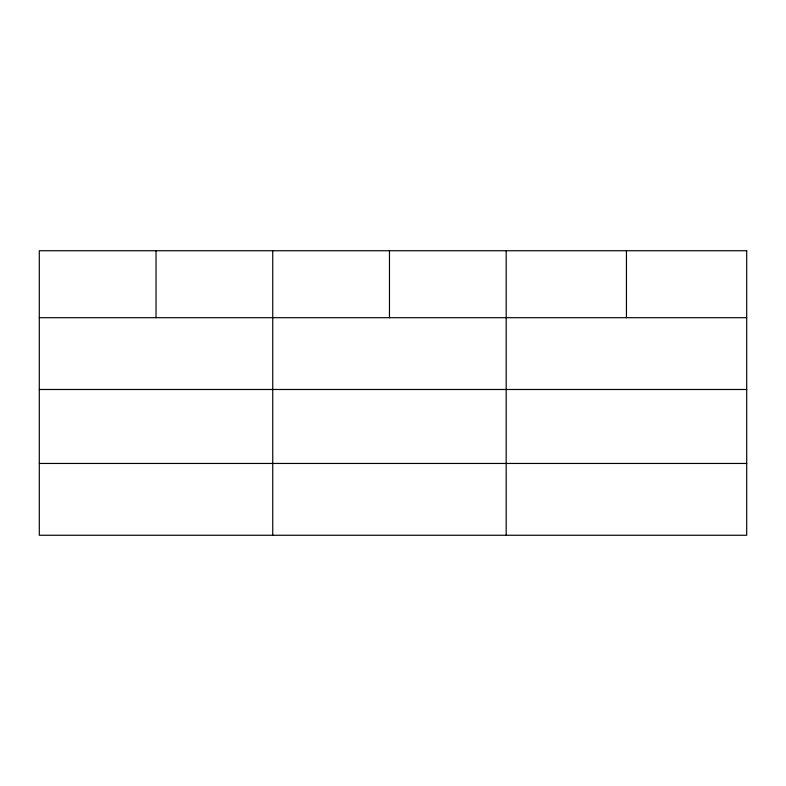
<?xml version="1.0" encoding="UTF-8"?>
<svg xmlns="http://www.w3.org/2000/svg" width="786" height="786" viewBox="0 0 786 786"><rect width="100%" height="100%" fill="white"/><g stroke="black" fill="none" stroke-linecap="round" stroke-linejoin="round"><path stroke-width="1.18" d="M39.3 317.691L746.7 317.691M39.3 389.483L746.7 389.483M39.3 463.455L746.7 463.455M626.442 250.744L626.442 317.691M506.184 250.744L506.184 535.256M389.463 250.744L389.463 317.691M272.742 250.744L272.742 535.256M156.021 250.744L156.021 317.691M746.7 250.744L39.3 250.744L39.3 535.256L746.7 535.256L746.7 250.744"/></g></svg>
